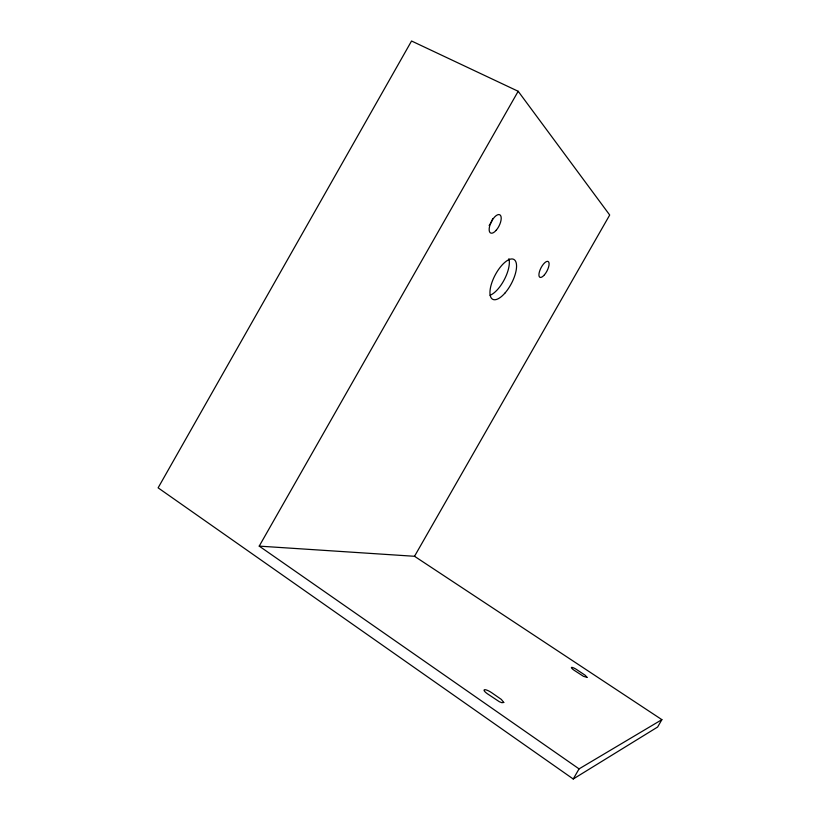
<?xml version="1.0" encoding="UTF-8"?>
<svg xmlns="http://www.w3.org/2000/svg" width="820" height="820" viewBox="0 0 820 820"><rect width="100%" height="100%" fill="white"/><g stroke="black" fill="none" stroke-linecap="round" stroke-linejoin="round"><path stroke-width="1.23" d="M259.222 546.12L518.178 91.276L411.548 41L158.116 487.838L573.231 779L657.62 727.032L661.883 719.652L414.52 556.288L259.222 546.12L579.063 768.883L661.883 719.652M414.52 556.288L609.701 215.014L518.178 91.276M573.231 779L579.063 768.883M508.882 258.72A22.509 9.297 -62.2 0 1 504.495 279.282A22.509 9.297 -62.2 0 1 490.042 295.282M492.779 218.509A10.178 4.459 -63.5 0 1 489.13 225.51M503.767 702.453L501.901 702.709L499.349 701.715L487.387 693.771A6.304 1.609 31.1 0 1 484.446 689.722A6.304 1.609 31.1 0 1 491.58 692.644L501.358 699.439L503.767 702.453M587.018 677.351L583.502 676.346L574.369 670.422A4.961 0.984 31.4 0 1 571.458 667.449A4.961 0.984 31.4 0 1 575.845 669.048L585.193 675.26L587.018 677.351M544.459 274.792A8.907 3.372 -62.5 0 0 548.17 261.508A8.907 3.372 -62.5 0 0 539.396 271.861A8.907 3.372 -62.5 0 0 544.459 274.792M496.233 230.235A10.209 4.397 -63.4 0 0 499.8 214.778A10.209 4.397 -63.4 0 0 489.519 226.627A10.209 4.397 -63.4 0 0 496.233 230.235M504.853 293.191A22.57 9.163 -62.1 0 0 513.894 259.448A22.57 9.163 -62.1 0 0 491.016 285.411A22.57 9.163 -62.1 0 0 504.853 293.191"/></g></svg>
